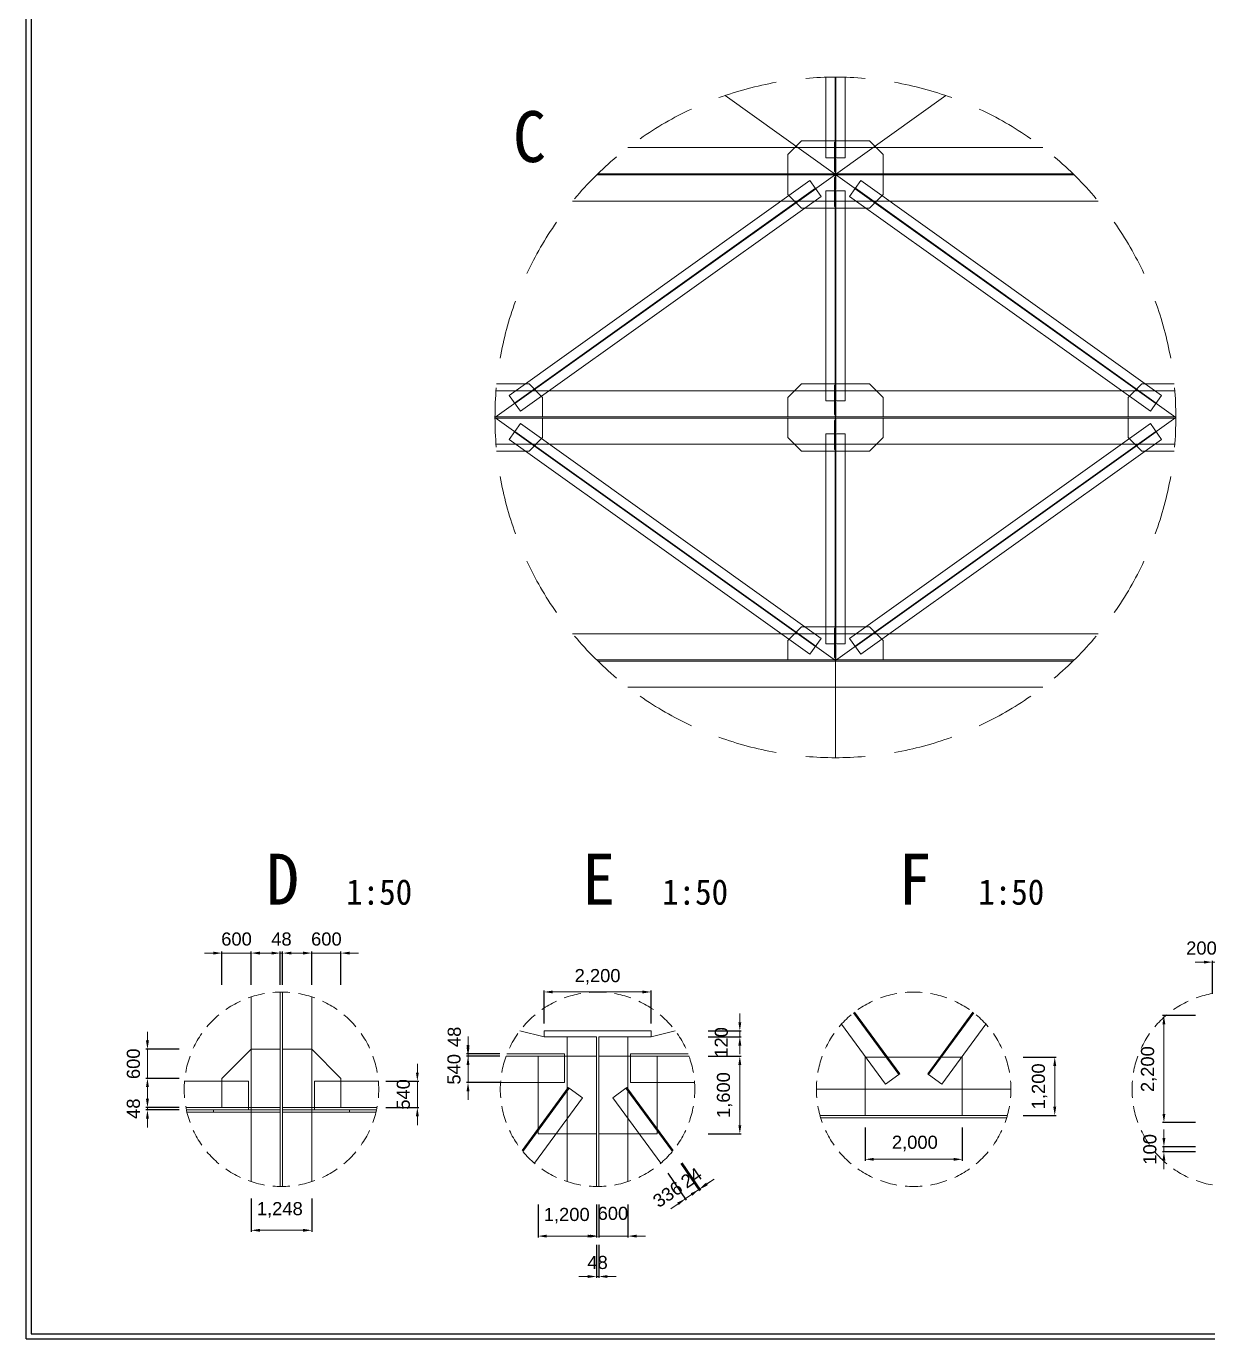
# Model space of a CAD drawing. Header units: metres. Extents: x 674733 to 752233, y -201459 to -147459.
# Drawn here: x 674733 to 699027, y -201459 to -174459 of the extents above; entities that cross this region are included whole.
import ezdxf
from ezdxf.enums import TextEntityAlignment as Align

# ---------------------------------------------------------------- set-up
doc = ezdxf.new("R2010")
doc.units = ezdxf.units.M
doc.header["$MEASUREMENT"] = 0
doc.layers.get('Defpoints').update_dxf_attribs({"lineweight": 0})
for name, color, linetype, lineweight in [('A-DIM01', 1, 'Continuous', 0), ('Adojoint Line', 1, 'Continuous', 0), ('Concrete', 4, 'Continuous', 0), ('Dimension Line', 2, 'Continuous', 0), ('Steel Girder', 6, 'Continuous', 0), ('Text', 3, 'Continuous', 0)]:
    doc.layers.add(name, color=color, linetype=linetype, lineweight=lineweight)
doc.styles.get("Standard").update_dxf_attribs({"font": '', "height": 5})
doc.styles.add('style2', font='arial.ttf')
doc.styles.add('돋움', font='')
doc.styles.get('STANDARD').set_extended_font_data('GulimChe')
doc.styles.get('돋움').set_extended_font_data('Dotum')
doc.dimstyles.new('DIM01', dxfattribs={"dimtxt": 3.5, "dimasz": 0.8, "dimexe": 2, "dimexo": 10, "dimgap": 1.25, "dimtad": 1, "dimdec": 0, "dimzin": 0, "dimtxsty": '돋움', "dimcen": 0.09, "dimclrd": 1, "dimclre": 1, "dimclrt": 256, "dimadec": 0, "dimazin": 0, "dimtfac": 0.072, "dimtdec": 0, "dimtix": 1, "dimtmove": 2, "dimatfit": 3, "dimfxl": 1, "dimtolj": 1, "dimtzin": 0, "dimlwd": -1, "dimarcsym": 0})

# ---------------------------------------------------------------- blocks, each defined once
blk = doc.blocks.new('*U125')
at = {"layer": 'Dimension Line'}
for start, end in [(105, 110), (100, 105), (90, 95), (85, 90), (75, 80), (70, 75), (120, 125), (115, 120), (60, 65), (55, 60), (135, 140), (130, 135), (45, 50), (40, 45), (145, 150), (30, 35), (150, 155), (25, 30), (160, 165), (15, 20), (165, 170), (10, 15), (175, 180), (0, 5), (0, 5), (180, 185), (355, 0), (190, 195), (195, 200), (340, 345), (345, 350), (205, 210), (210, 215), (325, 330), (330, 335), (220, 225), (315, 320), (225, 230), (310, 315), (235, 240), (240, 245), (250, 255), (285, 290), (295, 300), (300, 305), (255, 260), (265, 270), (270, 275), (280, 285)]:
    blk.add_arc((-0.000011, -0.000025, 0.000035), 500, start, end, dxfattribs=at)
blk = doc.blocks.new('*U126')
at = {"layer": 'Steel Girder'}
for p, q in [((-6.000016, 162.499965), (-6.000016, -137.500035)), ((-6.000016, 162.499965), (-0.000016, 162.499965)), ((-6.000016, 12.499965), (-0.000016, 12.499965)), ((-0.000016, 1.499964), (-0.000016, -12.500035)), ((-0.000016, -162.500035), (-0.000016, -12.500035)), ((-0.000016, -12.500035), (5.999984, -12.500035)), ((5.999984, -162.500035), (5.999984, -12.500035)), ((-0.000016, -137.500035), (-6.000016, -137.500035))]:
    blk.add_line(p, q, dxfattribs=at)
blk = doc.blocks.new('*U127')
at = {"layer": 'Steel Girder'}
for p, q in [((-6.000016, -162.500037), (-6.000016, 137.499963)), ((-0.000016, 137.499963), (-6.000016, 137.499963)), ((-0.000016, 162.499963), (-0.000016, 12.499963)), ((5.999984, 162.499963), (5.999984, 12.499963)), ((-0.000016, 12.499963), (5.999984, 12.499963)), ((-0.000016, -1.500036), (-0.000016, 12.499963)), ((-6.000016, -162.500037), (-0.000016, -162.500037))]:
    blk.add_line(p, q, dxfattribs=at)
blk = doc.blocks.new('*D400')
at = {"layer": 'A-DIM01', "color": 1, "lineweight": -2}
for p, q in [((685380.389264, -194976.115962), (685380.389264, -194294.987825)), ((687580.389264, -194976.115962), (687580.389264, -194294.987825))]:
    blk.add_line(p, q, dxfattribs=at)
at = {"layer": 'A-DIM01', "color": 1}
blk.add_line((685560.389264, -194324.987825), (687400.389264, -194324.987825), dxfattribs=at)
for points in [[(685560.389264, -194294.987825), (685560.389264, -194354.987825), (685380.389264, -194324.987825)], [(687400.389264, -194294.987825), (687400.389264, -194354.987825), (687580.389264, -194324.987825)]]:
    blk.add_solid(points, dxfattribs=at)
at = {"layer": 'Defpoints', "color": 0}
for p in [(687580.389264, -194324.987825), (685380.389264, -195126.115962), (687580.389264, -195126.115962)]:
    blk.add_point(p, dxfattribs=at)
at = {"layer": 'A-DIM01', "color": 7, "insert": (686480.389264, -194012.729981), "char_height": 270, "attachment_point": 5, "style": 'style2'}
blk.add_mtext('\\A1;2,200', dxfattribs=at)
blk = doc.blocks.new('*D402')
at = {"layer": 'A-DIM01', "color": 1}
for p, q in [((689405.517401, -194946.115962), (689405.517401, -194766.115962)), ((689405.517401, -195126.115962), (689405.517401, -195246.115962)), ((689405.517401, -195426.115962), (689405.517401, -195606.115962))]:
    blk.add_line(p, q, dxfattribs=at)
at = {"layer": 'A-DIM01', "color": 1, "lineweight": -2}
for p, q in [((688754.389264, -195126.115962), (689435.517401, -195126.115962)), ((688754.389264, -195246.115962), (689435.517401, -195246.115962))]:
    blk.add_line(p, q, dxfattribs=at)
at = {"layer": 'A-DIM01', "color": 1}
for points in [[(689375.517401, -194946.115962), (689435.517401, -194946.115962), (689405.517401, -195126.115962)], [(689375.517401, -195426.115962), (689435.517401, -195426.115962), (689405.517401, -195246.115962)]]:
    blk.add_solid(points, dxfattribs=at)
at = {"layer": 'Defpoints', "color": 0}
for p in [(688604.389264, -195126.115962), (688604.389264, -195246.115962), (689405.517401, -195246.115962)]:
    blk.add_point(p, dxfattribs=at)
at = {"layer": 'A-DIM01', "color": 7, "insert": (689025.759556, -195362.465269), "char_height": 270, "attachment_point": 5, "rotation": 90, "style": 'style2'}
blk.add_mtext('\\A1;120', dxfattribs=at)
blk = doc.blocks.new('*D404')
at = {"layer": 'A-DIM01', "color": 1, "lineweight": -2}
for p, q in [((688754.389264, -195646.115962), (689435.517401, -195646.115962)), ((688754.389264, -197246.115962), (689435.517401, -197246.115962))]:
    blk.add_line(p, q, dxfattribs=at)
at = {"layer": 'A-DIM01', "color": 1}
blk.add_line((689405.517401, -195826.115962), (689405.517401, -197066.115962), dxfattribs=at)
for points in [[(689375.517401, -195826.115962), (689435.517401, -195826.115962), (689405.517401, -195646.115962)], [(689375.517401, -197066.115962), (689435.517401, -197066.115962), (689405.517401, -197246.115962)]]:
    blk.add_solid(points, dxfattribs=at)
at = {"layer": 'Defpoints', "color": 0}
for p in [(688604.389264, -195646.115962), (688604.389264, -197246.115962), (689405.517401, -197246.115962)]:
    blk.add_point(p, dxfattribs=at)
at = {"layer": 'A-DIM01', "color": 7, "insert": (689093.259556, -196446.115962), "char_height": 270, "attachment_point": 5, "rotation": 90, "style": 'style2'}
blk.add_mtext('\\A1;1,600', dxfattribs=at)
blk = doc.blocks.new('*D406')
at = {"layer": 'A-DIM01', "color": 1}
for p, q in [((683816.463231, -195418.115962), (683816.463231, -195238.115962)), ((683816.463231, -195646.115962), (683816.463231, -195598.115962)), ((683816.463231, -195826.115962), (683816.463231, -196006.115962))]:
    blk.add_line(p, q, dxfattribs=at)
at = {"layer": 'A-DIM01', "color": 1, "lineweight": -2}
for p, q in [((684467.591368, -195598.115962), (683786.463231, -195598.115962)), ((684467.591368, -195646.115962), (683786.463231, -195646.115962))]:
    blk.add_line(p, q, dxfattribs=at)
at = {"layer": 'A-DIM01', "color": 1}
for points in [[(683786.463231, -195418.115962), (683846.463231, -195418.115962), (683816.463231, -195598.115962)], [(683786.463231, -195826.115962), (683846.463231, -195826.115962), (683816.463231, -195646.115962)]]:
    blk.add_solid(points, dxfattribs=at)
at = {"layer": 'Defpoints', "color": 0}
for p in [(683816.463231, -195598.115962), (684617.591368, -195598.115962), (684617.591368, -195646.115962)]:
    blk.add_point(p, dxfattribs=at)
at = {"layer": 'A-DIM01', "color": 7, "insert": (683535.221792, -195248.635472), "char_height": 270, "attachment_point": 5, "rotation": 90, "style": 'style2'}
blk.add_mtext('\\A1;48', dxfattribs=at)
blk = doc.blocks.new('*D408')
at = {"layer": 'A-DIM01', "color": 1}
for p, q in [((683816.463231, -195466.115962), (683816.463231, -195286.115962)), ((683816.463231, -196186.115962), (683816.463231, -195646.115962)), ((683816.463231, -196366.115962), (683816.463231, -196546.115962))]:
    blk.add_line(p, q, dxfattribs=at)
at = {"layer": 'A-DIM01', "color": 1, "lineweight": -2}
for p, q in [((684467.591368, -195646.115962), (683786.463231, -195646.115962)), ((684467.591368, -196186.115962), (683786.463231, -196186.115962))]:
    blk.add_line(p, q, dxfattribs=at)
at = {"layer": 'A-DIM01', "color": 1}
for points in [[(683786.463231, -195466.115962), (683846.463231, -195466.115962), (683816.463231, -195646.115962)], [(683786.463231, -196366.115962), (683846.463231, -196366.115962), (683816.463231, -196186.115962)]]:
    blk.add_solid(points, dxfattribs=at)
at = {"layer": 'Defpoints', "color": 0}
for p in [(683816.463231, -195646.115962), (684617.591368, -195646.115962), (684617.591368, -196186.115962)]:
    blk.add_point(p, dxfattribs=at)
at = {"layer": 'A-DIM01', "color": 7, "insert": (683528.608525, -195916.115962), "char_height": 270, "attachment_point": 5, "rotation": 90, "style": 'style2'}
blk.add_mtext('\\A1;540', dxfattribs=at)
blk = doc.blocks.new('*D410')
at = {"layer": 'A-DIM01', "color": 1, "lineweight": -2}
for p, q in [((685256.389264, -198696.115962), (685256.389264, -199377.244099)), ((686456.389264, -198696.115962), (686456.389264, -199377.244099))]:
    blk.add_line(p, q, dxfattribs=at)
at = {"layer": 'A-DIM01', "color": 1}
blk.add_line((685436.389264, -199347.244099), (686276.389264, -199347.244099), dxfattribs=at)
for points in [[(685436.389264, -199317.244099), (685436.389264, -199377.244099), (685256.389264, -199347.244099)], [(686276.389264, -199317.244099), (686276.389264, -199377.244099), (686456.389264, -199347.244099)]]:
    blk.add_solid(points, dxfattribs=at)
at = {"layer": 'Defpoints', "color": 0}
for p in [(685256.389264, -198546.115962), (686456.389264, -198546.115962), (686456.389264, -199347.244099)]:
    blk.add_point(p, dxfattribs=at)
at = {"layer": 'A-DIM01', "color": 7, "insert": (685846.216286, -198926.814358), "char_height": 270, "attachment_point": 5, "style": 'style2'}
blk.add_mtext('\\A1;1,200', dxfattribs=at)
blk = doc.blocks.new('*D412')
at = {"layer": 'A-DIM01', "color": 1, "lineweight": -2}
for p, q in [((686456.389264, -199527.244099), (686456.389264, -200208.372235)), ((686504.389264, -199527.244099), (686504.389264, -200208.372235))]:
    blk.add_line(p, q, dxfattribs=at)
at = {"layer": 'A-DIM01', "color": 1}
for p, q in [((686276.389264, -200178.372235), (686096.389264, -200178.372235)), ((686456.389264, -200178.372235), (686504.389264, -200178.372235)), ((686684.389264, -200178.372235), (686864.389264, -200178.372235))]:
    blk.add_line(p, q, dxfattribs=at)
for points in [[(686276.389264, -200148.372235), (686276.389264, -200208.372235), (686456.389264, -200178.372235)], [(686684.389264, -200148.372235), (686684.389264, -200208.372235), (686504.389264, -200178.372235)]]:
    blk.add_solid(points, dxfattribs=at)
at = {"layer": 'Defpoints', "color": 0}
for p in [(686456.389264, -199377.244099), (686504.389264, -199377.244099), (686504.389264, -200178.372235)]:
    blk.add_point(p, dxfattribs=at)
at = {"layer": 'A-DIM01', "color": 7, "insert": (686480.389264, -199890.517529), "char_height": 270, "attachment_point": 5, "style": 'style2'}
blk.add_mtext('\\A1;48', dxfattribs=at)
blk = doc.blocks.new('*D414')
at = {"layer": 'A-DIM01', "color": 1, "lineweight": -2}
for p, q in [((686504.389264, -198696.115962), (686504.389264, -199377.244099)), ((687104.389264, -198696.115962), (687104.389264, -199377.244099))]:
    blk.add_line(p, q, dxfattribs=at)
at = {"layer": 'A-DIM01', "color": 1}
for p, q in [((686324.389264, -199347.244099), (686144.389264, -199347.244099)), ((686504.389264, -199347.244099), (687104.389264, -199347.244099)), ((687284.389264, -199347.244099), (687464.389264, -199347.244099))]:
    blk.add_line(p, q, dxfattribs=at)
for points in [[(686324.389264, -199317.244099), (686324.389264, -199377.244099), (686504.389264, -199347.244099)], [(687284.389264, -199317.244099), (687284.389264, -199377.244099), (687104.389264, -199347.244099)]]:
    blk.add_solid(points, dxfattribs=at)
at = {"layer": 'Defpoints', "color": 0}
for p in [(686504.389264, -198546.115962), (687104.389264, -198546.115962), (687104.389264, -199347.244099)]:
    blk.add_point(p, dxfattribs=at)
at = {"layer": 'A-DIM01', "color": 7, "insert": (686795.334386, -198880.453597), "char_height": 270, "attachment_point": 5, "style": 'style2'}
blk.add_mtext('\\A1;600', dxfattribs=at)
blk = doc.blocks.new('*D416')
at = {"layer": 'A-DIM01', "color": 1, "lineweight": -2}
for p, q in [((688193.592653, -197853.099383), (688578.324904, -198414.240896)), ((688212.946373, -197838.906655), (688598.109259, -198400.676261))]:
    blk.add_line(p, q, dxfattribs=at)
at = {"layer": 'A-DIM01', "color": 1}
for p, q in [((688729.602348, -198274.147341), (688878.059773, -198172.361325)), ((688581.144923, -198375.933357), (688561.360568, -198389.497992)), ((688412.903143, -198491.284008), (688264.445718, -198593.070024))]:
    blk.add_line(p, q, dxfattribs=at)
for points in [[(688395.938807, -198466.541104), (688429.867479, -198516.026912), (688561.360568, -198389.497992)], [(688712.638012, -198249.404437), (688746.566684, -198298.890245), (688581.144923, -198375.933357)]]:
    blk.add_solid(points, dxfattribs=at)
at = {"layer": 'Defpoints', "color": 0}
for p in [(688108.770973, -197729.384862), (688128.124693, -197715.192135), (688561.360568, -198389.497992)]:
    blk.add_point(p, dxfattribs=at)
at = {"layer": 'A-DIM01', "color": 7, "insert": (688409.779113, -198147.202384), "char_height": 270, "attachment_point": 5, "rotation": 34.4355033508, "style": 'style2'}
blk.add_mtext('\\A1;24', dxfattribs=at)
blk = doc.blocks.new('*D418')
at = {"layer": 'A-DIM01', "color": 1, "lineweight": -2}
for p, q in [((688193.592653, -197853.099383), (688578.755539, -198414.868989)), ((687922.640575, -198051.797574), (688301.774559, -198604.773877))]:
    blk.add_line(p, q, dxfattribs=at)
at = {"layer": 'A-DIM01', "color": 1}
for p, q in [((688561.791203, -198390.126085), (688284.810223, -198580.030972)), ((688710.248628, -198288.340069), (688858.706053, -198186.554052)), ((688136.352798, -198681.816989), (687987.895373, -198783.603005))]:
    blk.add_line(p, q, dxfattribs=at)
for points in [[(688693.284292, -198263.597164), (688727.212964, -198313.082973), (688561.791203, -198390.126085)], [(688119.388462, -198657.074084), (688153.317134, -198706.559893), (688284.810223, -198580.030972)]]:
    blk.add_solid(points, dxfattribs=at)
at = {"layer": 'Defpoints', "color": 0}
for p in [(688108.770973, -197729.384862), (687837.818895, -197928.083053), (688284.810223, -198580.030972)]:
    blk.add_point(p, dxfattribs=at)
at = {"layer": 'A-DIM01', "color": 7, "insert": (687921.996665, -198487.559489), "char_height": 270, "attachment_point": 5, "rotation": 34.4355033508, "style": 'style2'}
blk.add_mtext('\\A1;336', dxfattribs=at)
blk = doc.blocks.new('*D420')
at = {"layer": 'A-DIM01', "color": 1}
for p, q in [((680424.389264, -193525.13183), (680244.389264, -193525.13183)), ((680604.389264, -193525.13183), (681204.389264, -193525.13183)), ((681384.389264, -193525.13183), (681564.389264, -193525.13183))]:
    blk.add_line(p, q, dxfattribs=at)
at = {"layer": 'A-DIM01', "color": 1, "lineweight": -2}
for p, q in [((680604.389264, -194176.259967), (680604.389264, -193495.13183)), ((681204.389264, -194176.259967), (681204.389264, -193495.13183))]:
    blk.add_line(p, q, dxfattribs=at)
at = {"layer": 'A-DIM01', "color": 1}
for points in [[(680424.389264, -193495.13183), (680424.389264, -193555.13183), (680604.389264, -193525.13183)], [(681384.389264, -193495.13183), (681384.389264, -193555.13183), (681204.389264, -193525.13183)]]:
    blk.add_solid(points, dxfattribs=at)
at = {"layer": 'Defpoints', "color": 0}
for p in [(681204.389264, -193525.13183), (680604.389264, -194326.259967), (681204.389264, -194326.259967)]:
    blk.add_point(p, dxfattribs=at)
at = {"layer": 'A-DIM01', "color": 7, "insert": (680904.389264, -193237.277124), "char_height": 270, "attachment_point": 5, "style": 'style2'}
blk.add_mtext('\\A1;600', dxfattribs=at)
blk = doc.blocks.new('*D422')
at = {"layer": 'A-DIM01', "color": 1}
for p, q in [((679776.389264, -193525.13183), (679596.389264, -193525.13183)), ((679956.389264, -193525.13183), (680004.389264, -193525.13183)), ((680184.389264, -193525.13183), (680364.389264, -193525.13183))]:
    blk.add_line(p, q, dxfattribs=at)
at = {"layer": 'A-DIM01', "color": 1, "lineweight": -2}
for p, q in [((679956.389264, -194176.259967), (679956.389264, -193495.13183)), ((680004.389264, -194176.259967), (680004.389264, -193495.13183))]:
    blk.add_line(p, q, dxfattribs=at)
at = {"layer": 'A-DIM01', "color": 1}
for points in [[(679776.389264, -193495.13183), (679776.389264, -193555.13183), (679956.389264, -193525.13183)], [(680184.389264, -193495.13183), (680184.389264, -193555.13183), (680004.389264, -193525.13183)]]:
    blk.add_solid(points, dxfattribs=at)
at = {"layer": 'Defpoints', "color": 0}
for p in [(680004.389264, -193525.13183), (679956.389264, -194326.259967), (680004.389264, -194326.259967)]:
    blk.add_point(p, dxfattribs=at)
at = {"layer": 'A-DIM01', "color": 7, "insert": (679980.389264, -193237.277124), "char_height": 270, "attachment_point": 5, "style": 'style2'}
blk.add_mtext('\\A1;48', dxfattribs=at)
blk = doc.blocks.new('*D424')
at = {"layer": 'A-DIM01', "color": 1}
for p, q in [((678576.389264, -193525.13183), (678396.389264, -193525.13183)), ((678756.389264, -193525.13183), (679356.389264, -193525.13183)), ((679536.389264, -193525.13183), (679716.389264, -193525.13183))]:
    blk.add_line(p, q, dxfattribs=at)
at = {"layer": 'A-DIM01', "color": 1, "lineweight": -2}
for p, q in [((678756.389264, -194176.259967), (678756.389264, -193495.13183)), ((679356.389264, -194176.259967), (679356.389264, -193495.13183))]:
    blk.add_line(p, q, dxfattribs=at)
at = {"layer": 'A-DIM01', "color": 1}
for points in [[(678576.389264, -193495.13183), (678576.389264, -193555.13183), (678756.389264, -193525.13183)], [(679536.389264, -193495.13183), (679536.389264, -193555.13183), (679356.389264, -193525.13183)]]:
    blk.add_solid(points, dxfattribs=at)
at = {"layer": 'Defpoints', "color": 0}
for p in [(679356.389264, -193525.13183), (678756.389264, -194326.259967), (679356.389264, -194326.259967)]:
    blk.add_point(p, dxfattribs=at)
at = {"layer": 'A-DIM01', "color": 7, "insert": (679056.389264, -193237.277124), "char_height": 270, "attachment_point": 5, "style": 'style2'}
blk.add_mtext('\\A1;600', dxfattribs=at)
blk = doc.blocks.new('*D426')
at = {"layer": 'A-DIM01', "color": 1}
for p, q in [((677224.721795, -195322.115962), (677224.721795, -195142.115962)), ((677224.721795, -196102.115962), (677224.721795, -195502.115962)), ((677224.721795, -196282.115962), (677224.721795, -196462.115962))]:
    blk.add_line(p, q, dxfattribs=at)
at = {"layer": 'A-DIM01', "color": 1, "lineweight": -2}
for p, q in [((677875.849932, -195502.115962), (677194.721795, -195502.115962)), ((677875.849932, -196102.115962), (677194.721795, -196102.115962))]:
    blk.add_line(p, q, dxfattribs=at)
at = {"layer": 'A-DIM01', "color": 1}
for points in [[(677194.721795, -195322.115962), (677254.721795, -195322.115962), (677224.721795, -195502.115962)], [(677194.721795, -196282.115962), (677254.721795, -196282.115962), (677224.721795, -196102.115962)]]:
    blk.add_solid(points, dxfattribs=at)
at = {"layer": 'Defpoints', "color": 0}
for p in [(677224.721795, -195502.115962), (678025.849932, -195502.115962), (678025.849932, -196102.115962)]:
    blk.add_point(p, dxfattribs=at)
at = {"layer": 'A-DIM01', "color": 7, "insert": (676936.867089, -195802.115962), "char_height": 270, "attachment_point": 5, "rotation": 90, "style": 'style2'}
blk.add_mtext('\\A1;600', dxfattribs=at)
blk = doc.blocks.new('*D428')
at = {"layer": 'A-DIM01', "color": 1}
for p, q in [((677224.721795, -196522.115962), (677224.721795, -196342.115962)), ((677224.721795, -196750.115962), (677224.721795, -196702.115962)), ((677224.721795, -196930.115962), (677224.721795, -197110.115962))]:
    blk.add_line(p, q, dxfattribs=at)
at = {"layer": 'A-DIM01', "color": 1, "lineweight": -2}
for p, q in [((677875.849932, -196702.115962), (677194.721795, -196702.115962)), ((677875.849932, -196750.115962), (677194.721795, -196750.115962))]:
    blk.add_line(p, q, dxfattribs=at)
at = {"layer": 'A-DIM01', "color": 1}
for points in [[(677194.721795, -196522.115962), (677254.721795, -196522.115962), (677224.721795, -196702.115962)], [(677194.721795, -196930.115962), (677254.721795, -196930.115962), (677224.721795, -196750.115962)]]:
    blk.add_solid(points, dxfattribs=at)
at = {"layer": 'Defpoints', "color": 0}
for p in [(677224.721795, -196702.115962), (678025.849932, -196702.115962), (678025.849932, -196750.115962)]:
    blk.add_point(p, dxfattribs=at)
at = {"layer": 'A-DIM01', "color": 7, "insert": (676936.867089, -196726.115962), "char_height": 270, "attachment_point": 5, "rotation": 90, "style": 'style2'}
blk.add_mtext('\\A1;48', dxfattribs=at)
blk = doc.blocks.new('*D430')
at = {"layer": 'A-DIM01', "color": 1}
for p, q in [((682774.782059, -195982.115962), (682774.782059, -195802.115962)), ((682774.782059, -196162.115962), (682774.782059, -196702.115962)), ((682774.782059, -196882.115962), (682774.782059, -197062.115962))]:
    blk.add_line(p, q, dxfattribs=at)
at = {"layer": 'A-DIM01', "color": 1, "lineweight": -2}
for p, q in [((682123.653923, -196162.115962), (682804.782059, -196162.115962)), ((682123.653923, -196702.115962), (682804.782059, -196702.115962))]:
    blk.add_line(p, q, dxfattribs=at)
at = {"layer": 'A-DIM01', "color": 1}
for points in [[(682744.782059, -195982.115962), (682804.782059, -195982.115962), (682774.782059, -196162.115962)], [(682744.782059, -196882.115962), (682804.782059, -196882.115962), (682774.782059, -196702.115962)]]:
    blk.add_solid(points, dxfattribs=at)
at = {"layer": 'Defpoints', "color": 0}
for p in [(681973.653923, -196162.115962), (681973.653923, -196702.115962), (682774.782059, -196702.115962)]:
    blk.add_point(p, dxfattribs=at)
at = {"layer": 'A-DIM01', "color": 7, "insert": (682486.927353, -196432.115962), "char_height": 270, "attachment_point": 5, "rotation": 90, "style": 'style2'}
blk.add_mtext('\\A1;540', dxfattribs=at)
blk = doc.blocks.new('*D432')
at = {"layer": 'A-DIM01', "color": 1, "lineweight": -2}
for p, q in [((679356.389264, -198576.280165), (679356.389264, -199257.408302)), ((680604.389264, -198576.280165), (680604.389264, -199257.408302))]:
    blk.add_line(p, q, dxfattribs=at)
at = {"layer": 'A-DIM01', "color": 1}
blk.add_line((679536.389264, -199227.408302), (680424.389264, -199227.408302), dxfattribs=at)
for points in [[(679536.389264, -199197.408302), (679536.389264, -199257.408302), (679356.389264, -199227.408302)], [(680424.389264, -199197.408302), (680424.389264, -199257.408302), (680604.389264, -199227.408302)]]:
    blk.add_solid(points, dxfattribs=at)
at = {"layer": 'Defpoints', "color": 0}
for p in [(679356.389264, -198426.280165), (680604.389264, -198426.280165), (680604.389264, -199227.408302)]:
    blk.add_point(p, dxfattribs=at)
at = {"layer": 'A-DIM01', "color": 7, "insert": (679946.93656, -198806.978561), "char_height": 270, "attachment_point": 5, "style": 'style2'}
blk.add_mtext('\\A1;1,248', dxfattribs=at)
blk = doc.blocks.new('*D434')
at = {"layer": 'A-DIM01', "color": 1, "lineweight": -2}
for p, q in [((691980.389267, -197116.115962), (691980.389267, -197797.244099)), ((693980.389267, -197116.115962), (693980.389267, -197797.244099))]:
    blk.add_line(p, q, dxfattribs=at)
at = {"layer": 'A-DIM01', "color": 1}
blk.add_line((692160.389267, -197767.244099), (693800.389267, -197767.244099), dxfattribs=at)
for points in [[(692160.389267, -197737.244099), (692160.389267, -197797.244099), (691980.389267, -197767.244099)], [(693800.389267, -197737.244099), (693800.389267, -197797.244099), (693980.389267, -197767.244099)]]:
    blk.add_solid(points, dxfattribs=at)
at = {"layer": 'Defpoints', "color": 0}
for p in [(691980.389267, -196966.115962), (693980.389267, -196966.115962), (693980.389267, -197767.244099)]:
    blk.add_point(p, dxfattribs=at)
at = {"layer": 'A-DIM01', "color": 7, "insert": (693004.362977, -197441.011109), "char_height": 270, "attachment_point": 5, "style": 'style2'}
blk.add_mtext('\\A1;2,000', dxfattribs=at)
blk = doc.blocks.new('*D436')
at = {"layer": 'A-DIM01', "color": 1, "lineweight": -2}
for p, q in [((695230.389267, -195666.115962), (695911.517403, -195666.115962)), ((695230.389267, -196866.115962), (695911.517403, -196866.115962))]:
    blk.add_line(p, q, dxfattribs=at)
at = {"layer": 'A-DIM01', "color": 1}
blk.add_line((695881.517403, -195846.115962), (695881.517403, -196686.115962), dxfattribs=at)
for points in [[(695851.517403, -195846.115962), (695911.517403, -195846.115962), (695881.517403, -195666.115962)], [(695851.517403, -196686.115962), (695911.517403, -196686.115962), (695881.517403, -196866.115962)]]:
    blk.add_solid(points, dxfattribs=at)
at = {"layer": 'Defpoints', "color": 0}
for p in [(695080.389267, -195666.115962), (695080.389267, -196866.115962), (695881.517403, -196866.115962)]:
    blk.add_point(p, dxfattribs=at)
at = {"layer": 'A-DIM01', "color": 7, "insert": (695569.259559, -196266.115962), "char_height": 270, "attachment_point": 5, "rotation": 90, "style": 'style2'}
blk.add_mtext('\\A1;1,200', dxfattribs=at)
blk = doc.blocks.new('*D438')
at = {"layer": 'A-DIM01', "color": 1}
for p, q in [((698946.946066, -193711.042575), (698766.946066, -193711.042575)), ((699126.946066, -193711.042575), (699326.946066, -193711.042575)), ((699506.946066, -193711.042575), (699686.946066, -193711.042575))]:
    blk.add_line(p, q, dxfattribs=at)
at = {"layer": 'A-DIM01', "color": 1, "lineweight": -2}
for p, q in [((699126.946066, -194362.170712), (699126.946066, -193681.042575)), ((699326.946066, -194362.170712), (699326.946066, -193681.042575))]:
    blk.add_line(p, q, dxfattribs=at)
at = {"layer": 'A-DIM01', "color": 1}
for points in [[(698946.946066, -193681.042575), (698946.946066, -193741.042575), (699126.946066, -193711.042575)], [(699506.946066, -193681.042575), (699506.946066, -193741.042575), (699326.946066, -193711.042575)]]:
    blk.add_solid(points, dxfattribs=at)
at = {"layer": 'Defpoints', "color": 0}
for p in [(699326.946066, -193711.042575), (699126.946066, -194512.170712), (699326.946066, -194512.170712)]:
    blk.add_point(p, dxfattribs=at)
at = {"layer": 'A-DIM01', "color": 7, "insert": (698898.208714, -193423.187868), "char_height": 270, "attachment_point": 5, "style": 'style2'}
blk.add_mtext('\\A1;200', dxfattribs=at)
blk = doc.blocks.new('*D450')
at = {"layer": 'A-DIM01', "color": 1, "lineweight": -2}
for p, q in [((698776.946066, -194812.170712), (698095.81793, -194812.170712)), ((698776.946066, -197012.170712), (698095.81793, -197012.170712))]:
    blk.add_line(p, q, dxfattribs=at)
at = {"layer": 'A-DIM01', "color": 1}
blk.add_line((698125.81793, -196832.170712), (698125.81793, -194992.170712), dxfattribs=at)
for points in [[(698095.81793, -194992.170712), (698155.81793, -194992.170712), (698125.81793, -194812.170712)], [(698095.81793, -196832.170712), (698155.81793, -196832.170712), (698125.81793, -197012.170712)]]:
    blk.add_solid(points, dxfattribs=at)
at = {"layer": 'Defpoints', "color": 0}
for p in [(698125.81793, -194812.170712), (698926.946066, -194812.170712), (698926.946066, -197012.170712)]:
    blk.add_point(p, dxfattribs=at)
at = {"layer": 'A-DIM01', "color": 7, "insert": (697813.560085, -195912.170712), "char_height": 270, "attachment_point": 5, "rotation": 90, "style": 'style2'}
blk.add_mtext('\\A1;2,200', dxfattribs=at)
blk = doc.blocks.new('*D452')
at = {"layer": 'A-DIM01', "color": 1}
for p, q in [((698125.81793, -197332.170712), (698125.81793, -197152.170712)), ((698125.81793, -197612.170712), (698125.81793, -197512.170712)), ((698125.81793, -197792.170712), (698125.81793, -197972.170712))]:
    blk.add_line(p, q, dxfattribs=at)
at = {"layer": 'A-DIM01', "color": 1, "lineweight": -2}
for p, q in [((698776.946066, -197512.170712), (698095.81793, -197512.170712)), ((698776.946066, -197612.170712), (698095.81793, -197612.170712))]:
    blk.add_line(p, q, dxfattribs=at)
at = {"layer": 'A-DIM01', "color": 1}
for points in [[(698095.81793, -197332.170712), (698155.81793, -197332.170712), (698125.81793, -197512.170712)], [(698095.81793, -197792.170712), (698155.81793, -197792.170712), (698125.81793, -197612.170712)]]:
    blk.add_solid(points, dxfattribs=at)
at = {"layer": 'Defpoints', "color": 0}
for p in [(698125.81793, -197512.170712), (698926.946066, -197512.170712), (698926.946066, -197612.170712)]:
    blk.add_point(p, dxfattribs=at)
at = {"layer": 'A-DIM01', "color": 7, "insert": (697837.963223, -197562.170712), "char_height": 270, "attachment_point": 5, "rotation": 90, "style": 'style2'}
blk.add_mtext('\\A1;100', dxfattribs=at)

msp = doc.modelspace()

# ---------------------------------------------------------------- linework, layer by layer
for p, q in [((674732.93221, -201458.579537), (674732.93221, -147458.579537)), ((674832.93221, -147558.579537), (674832.93221, -201358.579537)), ((674832.93221, -201358.579537), (752132.93221, -201358.579537)), ((674732.93221, -201458.579537), (752232.93221, -201458.579537))]:
    msp.add_line(p, q)
at = {"layer": 'Adojoint Line'}
for p, q in [((691371.060872, -189505.441118), (691371.060872, -175505.441118)), ((689100.790602, -175883.819497), (691371.060872, -177505.441118)), ((693641.331142, -175883.819497), (691371.060872, -177505.441118)), ((686472.081386, -177505.441118), (696270.040357, -177505.441118)), ((691371.060872, -177505.441118), (696270.040357, -177505.441118))]:
    msp.add_line(p, q, dxfattribs=at)
at = {"layer": 'Adojoint Line', "flags": 128}
for points in [[(684371.060872, -182505.441118), (691371.060872, -177505.441118), (698371.060872, -182505.441118)], [(684371.060872, -182505.441118), (691371.060872, -187505.441118), (698371.060872, -182505.441118)]]:
    msp.add_lwpolyline(points, dxfattribs=at)
at = {"layer": 'Concrete', "ltscale": 4}
for p, q in [((684883.554456, -195121.90726), (685380.389264, -195246.115962)), ((687580.389264, -195246.115962), (688077.224071, -195121.90726))]:
    msp.add_line(p, q, dxfattribs=at)
at = {"layer": 'Dimension Line'}
for start, end in [(105, 110), (100, 105), (90, 95), (85, 90), (75, 80), (70, 75), (115, 120), (60, 65), (120, 125), (55, 60), (130, 135), (45, 50), (135, 140), (40, 45), (145, 150), (30, 35), (150, 155), (25, 30), (160, 165), (15, 20), (165, 170), (10, 15), (175, 180), (0, 5), (0, 5), (180, 185), (355, 0), (190, 195), (345, 350), (195, 200), (340, 345), (205, 210), (330, 335), (210, 215), (325, 330), (220, 225), (315, 320), (225, 230), (310, 315), (235, 240), (300, 305), (240, 245), (295, 300), (250, 255), (255, 260), (280, 285), (285, 290), (265, 270), (270, 275)]:
    msp.add_arc((691371.060872, -182505.441118), 7000, start, end, dxfattribs=at)
at = {"layer": 'Steel Girder', "ltscale": 2}
for p, q in [((691173.070973, -177165.441119), (691173.070973, -175508.241678)), ((691365.060872, -177165.441119), (691365.060872, -175505.44369)), ((691377.060872, -177165.441119), (691377.060872, -175505.44369)), ((691569.050771, -177165.441119), (691569.050771, -175508.241678)), ((690391.060872, -177093.441121), (690671.060872, -176813.441121)), ((690671.060872, -176813.441121), (692071.060872, -176813.441121)), ((692071.060872, -176813.441121), (692351.060872, -177093.441121)), ((687105.208085, -176955.441118), (695636.913659, -176955.441118)), ((690391.060872, -177493.441121), (690391.060872, -177093.441121)), ((692351.060872, -177093.441121), (692351.060872, -177493.441121)), ((691173.070973, -177165.441119), (691569.050771, -177165.441119)), ((684662.626043, -182051.399565), (690847.000423, -177633.989291)), ((686459.863869, -177517.441118), (696282.257875, -177517.441118)), ((686484.358917, -177493.441118), (696257.762827, -177493.441118)), ((692351.060872, -177493.441121), (690391.060872, -177493.441121)), ((692351.060872, -177517.441126), (690391.060872, -177517.441126)), ((690391.060872, -177517.441126), (690391.060872, -177917.441126)), ((690847.000423, -177633.989291), (691079.495701, -177959.482679)), ((691895.121321, -177633.989291), (691662.626043, -177959.482679)), ((698079.495701, -182051.399565), (691895.121321, -177633.989291)), ((692351.060872, -177917.441126), (692351.060872, -177517.441126)), ((684775.386253, -182209.263858), (690959.760633, -177791.853584)), ((684782.361111, -182219.02866), (690966.735491, -177801.618386)), ((690391.060872, -177917.441126), (690671.060872, -178197.441126)), ((691173.070973, -177845.441119), (691569.050771, -177845.441119)), ((691173.070973, -182165.441119), (691173.070973, -177845.441119)), ((691353.060872, -177867.441121), (691365.060872, -177867.441121)), ((691365.060872, -182165.441119), (691365.060872, -177845.441119)), ((691377.060872, -182165.441119), (691377.060872, -177845.441119)), ((691569.050771, -182165.441119), (691569.050771, -177845.441119)), ((697959.760633, -182219.02866), (691775.386253, -177801.618386)), ((697966.735491, -182209.263858), (691782.361111, -177791.853584)), ((692071.060872, -178197.441126), (692351.060872, -177917.441126)), ((684895.121321, -182376.892953), (691079.495701, -177959.482679)), ((685967.589765, -178055.441118), (696774.531979, -178055.441118)), ((690671.060872, -178197.441126), (692071.060872, -178197.441126)), ((697847.000423, -182376.892953), (691662.626043, -177959.482679)), ((684392.701466, -181955.441118), (698349.420278, -181955.441118)), ((684405.349422, -181813.441121), (685071.060872, -181813.441121)), ((685071.060872, -181813.441121), (685351.060872, -182093.441121)), ((690391.060872, -182093.441121), (690671.060872, -181813.441121)), ((690671.060872, -181813.441121), (692071.060872, -181813.441121)), ((691371.060872, -181955.441118), (691371.060872, -183055.441118)), ((692071.060872, -181813.441121), (692351.060872, -182093.441121)), ((697391.060872, -182093.441121), (697671.060872, -181813.441121)), ((697671.060872, -181813.441121), (698336.772322, -181813.441121)), ((684662.626043, -182051.399565), (684895.121321, -182376.892953)), ((685351.060872, -182093.441121), (685351.060872, -182493.441121)), ((690391.060872, -182493.441121), (690391.060872, -182093.441121)), ((691173.070973, -182165.441119), (691569.050771, -182165.441119)), ((692351.060872, -182093.441121), (692351.060872, -182493.441121)), ((697391.060872, -182493.441121), (697391.060872, -182093.441121)), ((698079.495701, -182051.399565), (697847.000423, -182376.892953)), ((684371.071158, -182493.441118), (698371.050586, -182493.441118)), ((685351.060872, -182493.441121), (684371.071158, -182493.441121)), ((684371.071158, -182517.441118), (698371.050586, -182517.441118)), ((685351.060872, -182517.441126), (684371.071158, -182517.441126)), ((685351.060872, -182917.441126), (685351.060872, -182517.441126)), ((692351.060872, -182493.441121), (690391.060872, -182493.441121)), ((692351.060872, -182517.441126), (690391.060872, -182517.441126)), ((690391.060872, -182517.441126), (690391.060872, -182917.441126)), ((692351.060872, -182917.441126), (692351.060872, -182517.441126)), ((698371.050586, -182493.441121), (697391.060872, -182493.441121)), ((698371.050586, -182517.441126), (697391.060872, -182517.441126)), ((697391.060872, -182517.441126), (697391.060872, -182917.441126)), ((684662.626043, -182959.482682), (684895.121321, -182633.989294)), ((684895.121321, -182633.989294), (691079.495701, -187051.399568)), ((697847.000423, -182633.989294), (691662.626043, -187051.399568)), ((698079.495701, -182959.482682), (697847.000423, -182633.989294)), ((684392.701466, -183055.441118), (698349.420278, -183055.441118)), ((684662.626043, -182959.482682), (690847.000423, -187376.892956)), ((684775.386253, -182801.618389), (690959.760633, -187219.028663)), ((684782.361111, -182791.853587), (690966.735491, -187209.263861)), ((685071.060872, -183197.441126), (685351.060872, -182917.441126)), ((690391.060872, -182917.441126), (690671.060872, -183197.441126)), ((691173.070973, -182845.441119), (691569.050771, -182845.441119)), ((691173.070973, -187165.441119), (691173.070973, -182845.441119)), ((691365.060872, -187165.441119), (691365.060872, -182845.441119)), ((691377.060872, -187165.441119), (691377.060872, -182845.441119)), ((691569.050771, -187165.441119), (691569.050771, -182845.441119)), ((697959.760633, -182791.853587), (691775.386253, -187209.263861)), ((697966.735491, -182801.618389), (691782.361111, -187219.028663)), ((698079.495701, -182959.482682), (691895.121321, -187376.892956)), ((692071.060872, -183197.441126), (692351.060872, -182917.441126)), ((697391.060872, -182917.441126), (697671.060872, -183197.441126)), ((684405.349423, -183197.441126), (685071.060872, -183197.441126)), ((690671.060872, -183197.441126), (692071.060872, -183197.441126)), ((697671.060872, -183197.441126), (698336.772321, -183197.441126)), ((690391.060872, -187093.441121), (690671.060872, -186813.441121)), ((690671.060872, -186813.441121), (692071.060872, -186813.441121)), ((692071.060872, -186813.441121), (692351.060872, -187093.441121)), ((685967.589765, -186955.441118), (696774.531979, -186955.441118)), ((690391.060872, -187493.441121), (690391.060872, -187093.441121)), ((690847.000423, -187376.892956), (691079.495701, -187051.399568)), ((691895.121321, -187376.892956), (691662.626043, -187051.399568)), ((692351.060872, -187093.441121), (692351.060872, -187493.441121)), ((691173.070973, -187165.441119), (691569.050771, -187165.441119)), ((686459.863869, -187493.441118), (696282.257875, -187493.441118)), ((686484.358917, -187517.441118), (696257.762827, -187517.441118)), ((692351.060872, -187493.441121), (690391.060872, -187493.441121)), ((687105.208085, -188055.441118), (695636.913659, -188055.441118))]:
    msp.add_line(p, q, dxfattribs=at)
at = {"layer": 'Steel Girder', "ltscale": 4}
for p, q in [((679956.389264, -198325.971957), (679956.389264, -194326.259967)), ((680004.389264, -194326.259967), (680004.389264, -198325.971957)), ((679356.389264, -194425.951758), (679356.389264, -198226.280165)), ((680604.389264, -194425.951758), (680604.389264, -198226.280165)), ((691742.607534, -194755.161987), (692673.035547, -196023.927459)), ((691761.555536, -194740.416008), (692692.389266, -196009.734731)), ((694199.222995, -194740.41601), (693268.389267, -196009.734731)), ((694218.170997, -194755.16199), (693287.742987, -196023.927459)), ((685380.389264, -195246.115962), (685380.389264, -195126.115962)), ((685380.389264, -195126.115962), (687580.389264, -195126.115962)), ((687580.389264, -195126.115962), (687580.389264, -195246.115962)), ((691495.469914, -194986.33444), (692402.083468, -196222.62565)), ((694465.308616, -194986.334444), (693558.695065, -196222.62565)), ((686456.389264, -195246.115962), (685380.389264, -195246.115962)), ((685856.389264, -195246.115962), (685856.389264, -198226.280165)), ((686456.389264, -198325.971957), (686456.389264, -195246.115962)), ((687580.389264, -195246.115962), (686504.389264, -195246.115962)), ((686504.389264, -195246.115962), (686504.389264, -198325.971957)), ((687104.389264, -195246.115962), (687104.389264, -198226.280165)), ((678756.389264, -196102.115962), (679356.389264, -195502.115962)), ((679356.389264, -195502.115962), (679956.389264, -195502.115962)), ((680604.389264, -195502.115962), (680004.389264, -195502.115962)), ((681204.389264, -196102.115962), (680604.389264, -195502.115962)), ((684599.538393, -195646.115962), (685256.389264, -195646.115962)), ((685800.389261, -195598.115962), (684617.591368, -195598.115962)), ((685256.389264, -195646.115962), (685256.389264, -197246.115962)), ((686456.389264, -195646.115962), (685256.389264, -195646.115962)), ((685800.389261, -196186.115962), (685800.389261, -195598.115962)), ((686504.389264, -195646.115962), (687704.389264, -195646.115962)), ((687160.389261, -195598.115962), (687160.389261, -196186.115962)), ((688343.187159, -195598.115962), (687160.389261, -195598.115962)), ((687704.389264, -195646.115962), (687704.389264, -197246.115962)), ((687704.389264, -195646.115962), (688361.240135, -195646.115962)), ((691980.389267, -195666.115962), (693980.389267, -195666.115962)), ((691980.389267, -195666.115962), (691980.389267, -196866.115962)), ((693980.389267, -195666.115962), (693980.389267, -196866.115962)), ((692673.035547, -196023.927459), (692692.389266, -196009.734731)), ((693287.742987, -196023.927459), (693268.389267, -196009.734731)), ((677987.124605, -196162.115962), (679300.389261, -196162.115962)), ((678756.389264, -196702.115962), (678756.389264, -196102.115962)), ((679300.389261, -196162.115962), (679300.389261, -196750.115962)), ((680660.389261, -196750.115962), (680660.389261, -196162.115962)), ((680660.389261, -196162.115962), (681973.653923, -196162.115962)), ((681204.389264, -196702.115962), (681204.389264, -196102.115962)), ((684485.295281, -196186.115962), (685800.389261, -196186.115962)), ((685878.083465, -196289.606274), (684927.257139, -197586.187628)), ((685897.437185, -196303.799002), (685878.083465, -196289.606274)), ((687063.341342, -196303.799002), (687082.695062, -196289.606274)), ((687082.695062, -196289.606274), (688033.521388, -197586.187628)), ((687160.389261, -196186.115962), (688475.483247, -196186.115962)), ((692402.083468, -196222.62565), (692673.035547, -196023.927459)), ((693558.695065, -196222.62565), (693287.742987, -196023.927459)), ((685897.437185, -196303.799002), (684942.983003, -197605.327433)), ((686168.389264, -196502.497193), (685182.095999, -197847.442554)), ((686168.389264, -196502.497193), (685897.437185, -196303.799002)), ((686792.389264, -196502.497193), (687063.341342, -196303.799002)), ((686792.389264, -196502.497193), (687778.682528, -197847.442554)), ((687063.341342, -196303.799002), (688017.795525, -197605.327433)), ((690980.389264, -196326.115962), (694980.389264, -196326.115962)), ((678016.051207, -196702.115962), (678756.389264, -196702.115962)), ((679300.389261, -196750.115962), (678025.849932, -196750.115962)), ((678580.389264, -196750.115962), (678025.849932, -196750.115962)), ((678036.883154, -196798.115962), (679956.389264, -196798.115962)), ((679956.389264, -196750.115962), (678580.389264, -196750.115962)), ((678580.389264, -196750.115962), (678580.389264, -196798.115962)), ((679956.389264, -196702.115962), (678756.389264, -196702.115962)), ((680004.389264, -196702.115962), (681204.389264, -196702.115962)), ((680004.389264, -196750.115962), (681380.389264, -196750.115962)), ((681923.895374, -196798.115962), (680004.389264, -196798.115962)), ((681934.928596, -196750.115962), (680660.389261, -196750.115962)), ((681204.389264, -196702.115962), (681944.72732, -196702.115962)), ((681380.389264, -196750.115962), (681934.928596, -196750.115962)), ((681380.389264, -196750.115962), (681380.389264, -196798.115962)), ((691054.66862, -196866.115962), (694906.109908, -196866.115962)), ((694892.000103, -196914.115962), (691068.778425, -196914.115962)), ((685256.389264, -197246.115962), (686456.389264, -197246.115962)), ((687704.389264, -197246.115962), (686504.389264, -197246.115962))]:
    msp.add_line(p, q, dxfattribs=at)

# ---------------------------------------------------------------- block references
at = {"layer": 'Dimension Line', "xscale": 4, "yscale": 4, "zscale": 4}
for p in [(679980.389309, -196326.115863), (686480.389309, -196326.115863), (692980.389309, -196326.115863), (699469.917241, -196326.104753)]:
    msp.add_blockref('*U125', p, dxfattribs=at)
at = {"layer": 'Steel Girder', "ltscale": 2, "xscale": 2, "yscale": 2, "zscale": 2}
for name, p in [('*U126', (691365.060903, -177168.441047)), ('*U127', (691365.060903, -177842.441047)), ('*U126', (691365.060903, -182168.441047)), ('*U126', (691365.060903, -187168.441047))]:
    msp.add_blockref(name, p, dxfattribs=at)
at = {"layer": 'Steel Girder', "ltscale": 2, "extrusion": (0, 0, -1), "xscale": 2, "yscale": 2, "zscale": 2, "rotation": 180}
msp.add_blockref('*U126', (-691365.060903, -182842.441192), dxfattribs=at)

# ---------------------------------------------------------------- texts
at = {"layer": 'Text'}
for s, height, p in [('C', 1050, (685079.432695, -177252.741544)), ('D', 1050, (680004.125953, -192530.075774)), ('E', 1050, (686504.125953, -192530.075774)), ('F', 1050, (693004.125953, -192530.075774)), ('1:50', 525, (681989.465057, -192530.060219)), ('1:50', 525, (688485.974367, -192530.056516)), ('1:50', 525, (694986.672505, -192530.057256))]:
    msp.add_text(s, height=height, rotation=359.939213, dxfattribs=at).set_placement(p, align=Align.CENTER)

# ---------------------------------------------------------------- dimensions: what is measured, and where the dimension line sits
at = {"layer": 'A-DIM01', "color": 1}
for base, p1, p2, picture, middle in [((679356.389264, -193525.13183), (678756.389264, -194326.259967), (679356.389264, -194326.259967), '*D424', (679056.389264, -193237.277124)), ((680004.389264, -193525.13183), (679956.389264, -194326.259967), (680004.389264, -194326.259967), '*D422', (679980.389264, -193237.277124)), ((681204.389264, -193525.13183), (680604.389264, -194326.259967), (681204.389264, -194326.259967), '*D420', (680904.389264, -193237.277124)), ((687580.389264, -194324.987825), (685380.389264, -195126.115962), (687580.389264, -195126.115962), '*D400', (686480.389264, -194012.729981)), ((686504.389264, -200178.372235), (686456.389264, -199377.244099), (686504.389264, -199377.244099), '*D412', (686480.389264, -199890.517529))]:
    dim = msp.add_linear_dim(base=base, p1=p1, p2=p2, dimstyle='DIM01', override={"dimscale": 30, "dimtxt": 9, "dimasz": 6, "dimexe": 1, "dimexo": 5, "dimgap": 5, "dimdsep": 46, "dimlunit": 6, "dimtxsty": 'style2', "dimclrt": 7}, dxfattribs=at)
    dim.commit()
    dim.dimension.update_dxf_attribs({"geometry": picture, "text_midpoint": middle})
for base, p1, p2, picture, middle in [((699326.946066, -193711.042575), (699126.946066, -194512.170712), (699326.946066, -194512.170712), '*D438', (698898.208714, -193423.187868)), ((693980.389267, -197767.244099), (691980.389267, -196966.115962), (693980.389267, -196966.115962), '*D434', (693004.362977, -197441.011109)), ((680604.389264, -199227.408302), (679356.389264, -198426.280165), (680604.389264, -198426.280165), '*D432', (679946.93656, -198806.978561)), ((686456.389264, -199347.244099), (685256.389264, -198546.115962), (686456.389264, -198546.115962), '*D410', (685846.216286, -198926.814358)), ((687104.389264, -199347.244099), (686504.389264, -198546.115962), (687104.389264, -198546.115962), '*D414', (686795.334386, -198880.453597))]:
    dim = msp.add_linear_dim(base=base, p1=p1, p2=p2, dimstyle='DIM01', override={"dimscale": 30, "dimtxt": 9, "dimasz": 6, "dimexe": 1, "dimexo": 5, "dimgap": 5, "dimdsep": 46, "dimlunit": 6, "dimtxsty": 'style2', "dimclrt": 7}, dxfattribs=at)
    dim.commit()
    dim.dimension.update_dxf_attribs({"geometry": picture, "text_midpoint": middle, "dimtype": 160})
for base, p1, p2, angle, picture, middle in [((689405.517401, -195246.115962), (688604.389264, -195126.115962), (688604.389264, -195246.115962), 270, '*D402', (689025.759556, -195362.465269)), ((683816.463231, -195598.115962), (684617.591368, -195646.115962), (684617.591368, -195598.115962), 90, '*D406', (683535.221792, -195248.635472)), ((688284.810223, -198580.030972), (688108.770973, -197729.384862), (687837.818895, -197928.083053), 214.435482, '*D418', (687921.996665, -198487.559489))]:
    dim = msp.add_linear_dim(base=base, p1=p1, p2=p2, angle=angle, dimstyle='DIM01', override={"dimscale": 30, "dimtxt": 9, "dimasz": 6, "dimexe": 1, "dimexo": 5, "dimgap": 5, "dimdsep": 46, "dimlunit": 6, "dimtxsty": 'style2', "dimclrt": 7}, dxfattribs=at)
    dim.commit()
    dim.dimension.update_dxf_attribs({"geometry": picture, "text_midpoint": middle, "dimtype": 160})
for base, p1, p2, angle, picture, middle in [((698125.81793, -194812.170712), (698926.946066, -197012.170712), (698926.946066, -194812.170712), 90, '*D450', (697813.560085, -195912.170712)), ((677224.721795, -195502.115962), (678025.849932, -196102.115962), (678025.849932, -195502.115962), 90, '*D426', (676936.867089, -195802.115962)), ((683816.463231, -195646.115962), (684617.591368, -196186.115962), (684617.591368, -195646.115962), 90, '*D408', (683528.608525, -195916.115962)), ((689405.517401, -197246.115962), (688604.389264, -195646.115962), (688604.389264, -197246.115962), 270, '*D404', (689093.259556, -196446.115962)), ((695881.517403, -196866.115962), (695080.389267, -195666.115962), (695080.389267, -196866.115962), 270, '*D436', (695569.259559, -196266.115962)), ((682774.782059, -196702.115962), (681973.653923, -196162.115962), (681973.653923, -196702.115962), 270, '*D430', (682486.927353, -196432.115962)), ((677224.721795, -196702.115962), (678025.849932, -196750.115962), (678025.849932, -196702.115962), 90, '*D428', (676936.867089, -196726.115962)), ((698125.81793, -197512.170712), (698926.946066, -197612.170712), (698926.946066, -197512.170712), 90, '*D452', (697837.963223, -197562.170712)), ((688561.360568, -198389.497992), (688128.124693, -197715.192135), (688108.770973, -197729.384862), 214.435482, '*D416', (688409.779113, -198147.202384))]:
    dim = msp.add_linear_dim(base=base, p1=p1, p2=p2, angle=angle, dimstyle='DIM01', override={"dimscale": 30, "dimtxt": 9, "dimasz": 6, "dimexe": 1, "dimexo": 5, "dimgap": 5, "dimdsep": 46, "dimlunit": 6, "dimtxsty": 'style2', "dimclrt": 7}, dxfattribs=at)
    dim.commit()
    dim.dimension.update_dxf_attribs({"geometry": picture, "text_midpoint": middle})

doc.saveas('drawing.dxf')
